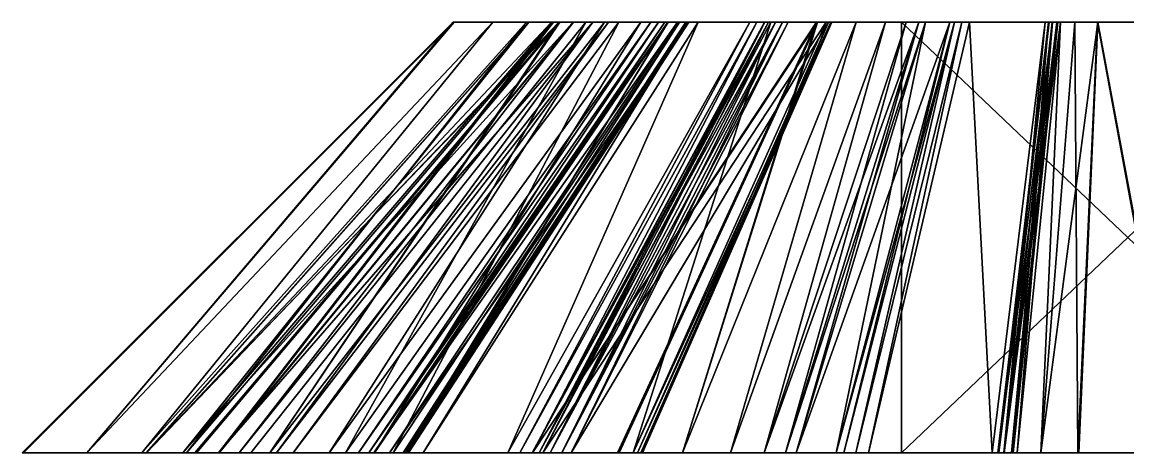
# Model space of a CAD drawing. Extents: x -10.3 to 10.3, y 0 to 4.
# Drawn here: x -10.26 to 0, y 0 to 4 of the extents above; entities that cross this region are included whole.
import ezdxf

# ---------------------------------------------------------------- set-up
doc = ezdxf.new("R2010")
doc.units = 0
doc.header["$MEASUREMENT"] = 0
doc.layers.add('ConstrLines', color=6, linetype='Continuous')
doc.layers.add('GearObj', color=2, linetype='Continuous')

msp = doc.modelspace()

# ---------------------------------------------------------------- linework, layer by layer
at = {"layer": 'ConstrLines'}
for points in [[(-10.243, 0, 0.465), (-6.257, 4, -0.278), (-10.257, 0, -0.455)], [(-6.257, 4, -0.278), (-9.656, 0, -0.806), (-10.257, 0, -0.455)], [(-6.257, 4, -0.278), (-10.243, 0, 0.465), (-6.248, 4, 0.283)], [(-9.656, 0, 0.806), (-6.248, 4, 0.283), (-10.243, 0, 0.465)], [(-6.248, 4, 0.283), (-9.656, 0, 0.806), (-5.89, 4, 0.492)], [(-9.147, 0, 1.026), (-5.89, 4, 0.492), (-9.656, 0, 0.806)], [(-5.89, 4, -0.492), (-9.147, 0, -1.026), (-9.656, 0, -0.806)], [(-9.656, 0, -0.806), (-6.257, 4, -0.278), (-5.89, 4, -0.492)], [(-5.579, 4, -0.626), (-8.732, 0, -1.147), (-9.147, 0, -1.026)], [(-5.89, 4, 0.492), (-9.147, 0, 1.026), (-5.579, 4, 0.626)], [(-9.147, 0, -1.026), (-5.89, 4, -0.492), (-5.579, 4, -0.626)], [(-8.732, 0, 1.147), (-5.579, 4, 0.626), (-9.147, 0, 1.026)], [(-5.557, 4, 2.888), (-8.766, 0, 4.13), (-9.11, 0, 4.734)], [(-5.269, 4, 3.369), (-9.11, 0, 4.734), (-8.638, 0, 5.524)], [(-9.11, 0, 4.734), (-5.269, 4, 3.369), (-5.557, 4, 2.888)], [(-9.103, 0, -4.719), (-5.347, 4, -2.519), (-5.553, 4, -2.879)], [(-5.347, 4, -2.519), (-9.103, 0, -4.719), (-8.766, 0, -4.13)], [(-5.279, 4, -3.369), (-9.103, 0, -4.719), (-5.553, 4, -2.879)], [(-9.103, 0, -4.719), (-5.279, 4, -3.369), (-8.655, 0, -5.522)], [(-8.434, 0, -3.685), (-5.347, 4, -2.519), (-8.766, 0, -4.13)], [(-8.766, 0, 4.13), (-5.557, 4, 2.888), (-5.347, 4, 2.519)], [(-5.145, 4, 2.248), (-8.766, 0, 4.13), (-5.347, 4, 2.519)], [(-8.766, 0, 4.13), (-5.145, 4, 2.248), (-8.434, 0, 3.685)], [(-8.732, 0, -1.147), (-5.579, 4, -0.626), (-5.327, 4, -0.7)], [(-5.327, 4, -0.7), (-8.428, 0, -1.197), (-8.732, 0, -1.147)], [(-5.579, 4, 0.626), (-8.732, 0, 1.147), (-5.327, 4, 0.7)], [(-8.428, 0, 1.197), (-5.327, 4, 0.7), (-8.732, 0, 1.147)], [(-5.279, 4, -3.369), (-7.96, 0, -5.527), (-8.655, 0, -5.522)], [(-7.96, 0, 5.527), (-5.269, 4, 3.369), (-8.638, 0, 5.524)], [(-5.347, 4, -2.519), (-8.434, 0, -3.685), (-5.145, 4, -2.248)], [(-8.434, 0, -3.685), (-4.963, 4, -2.057), (-5.145, 4, -2.248)], [(-4.963, 4, -2.057), (-8.434, 0, -3.685), (-8.136, 0, -3.373)], [(-4.963, 4, 2.057), (-8.434, 0, 3.685), (-5.145, 4, 2.248)], [(-8.434, 0, 3.685), (-4.963, 4, 2.057), (-8.136, 0, 3.373)], [(-8.243, 0, 1.205), (-5.141, 4, 0.73), (-8.428, 0, 1.197)], [(-5.141, 4, -0.73), (-8.243, 0, -1.205), (-8.428, 0, -1.197)], [(-8.428, 0, -1.197), (-5.327, 4, -0.7), (-5.141, 4, -0.73)], [(-5.327, 4, 0.7), (-8.428, 0, 1.197), (-5.141, 4, 0.73)], [(-5.141, 4, 0.73), (-8.243, 0, 1.205), (-5.028, 4, 0.735)], [(-5.028, 4, -0.735), (-7.256, 0, -1.065), (-8.243, 0, -1.205)], [(-7.256, 0, 1.065), (-5.028, 4, 0.735), (-8.243, 0, 1.205)], [(-8.243, 0, -1.205), (-5.141, 4, -0.73), (-5.028, 4, -0.735)], [(-4.963, 4, 2.057), (-7.897, 0, 3.177), (-8.136, 0, 3.373)], [(-7.897, 0, -3.177), (-4.963, 4, -2.057), (-8.136, 0, -3.373)], [(-4.855, 4, -3.371), (-7.408, 0, -5.462), (-7.96, 0, -5.527)], [(-7.96, 0, -5.527), (-5.279, 4, -3.369), (-4.855, 4, -3.371)], [(-5.269, 4, 3.369), (-7.96, 0, 5.527), (-4.855, 4, 3.371)], [(-7.408, 0, 5.462), (-4.855, 4, 3.371), (-7.96, 0, 5.527)], [(-4.817, 4, 1.938), (-7.741, 0, 3.078), (-7.897, 0, 3.177)], [(-7.897, 0, 3.177), (-4.963, 4, 2.057), (-4.817, 4, 1.938)], [(-4.963, 4, -2.057), (-7.897, 0, -3.177), (-4.817, 4, -1.938)], [(-7.741, 0, -3.078), (-4.817, 4, -1.938), (-7.897, 0, -3.177)], [(-7.741, 0, 3.078), (-4.817, 4, 1.938), (-4.722, 4, 1.877)], [(-6.816, 0, -2.705), (-4.722, 4, -1.877), (-7.741, 0, -3.078)], [(-4.722, 4, 1.877), (-6.816, 0, 2.705), (-7.741, 0, 3.078)], [(-4.817, 4, -1.938), (-7.741, 0, -3.078), (-4.722, 4, -1.877)], [(-4.519, 4, -3.332), (-6.989, 0, -5.359), (-7.408, 0, -5.462)], [(-7.408, 0, -5.462), (-4.855, 4, -3.371), (-4.519, 4, -3.332)], [(-4.855, 4, 3.371), (-7.408, 0, 5.462), (-4.519, 4, 3.332)], [(-6.989, 0, 5.359), (-4.519, 4, 3.332), (-7.408, 0, 5.462)], [(-4.426, 4, -0.65), (-7.137, 0, -1.079), (-7.256, 0, -1.065)], [(-7.256, 0, -1.065), (-5.028, 4, -0.735), (-4.426, 4, -0.65)], [(-7.137, 0, 1.079), (-4.426, 4, 0.65), (-7.256, 0, 1.065)], [(-5.028, 4, 0.735), (-7.256, 0, 1.065), (-4.426, 4, 0.65)], [(-7.137, 0, -1.079), (-4.426, 4, -0.65), (-4.354, 4, -0.658)], [(-4.426, 4, 0.65), (-7.137, 0, 1.079), (-4.354, 4, 0.658)], [(-7.041, 0, 1.15), (-4.354, 4, 0.658), (-7.137, 0, 1.079)], [(-4.354, 4, -0.658), (-7.041, 0, -1.15), (-7.137, 0, -1.079)], [(-7.041, 0, 1.15), (-4.266, 4, 0.768), (-4.295, 4, 0.702)], [(-4.266, 4, 0.768), (-7.041, 0, 1.15), (-6.994, 0, 1.26)], [(-4.295, 4, -0.702), (-6.994, 0, -1.26), (-7.041, 0, -1.15)], [(-4.354, 4, 0.658), (-7.041, 0, 1.15), (-4.295, 4, 0.702)], [(-7.041, 0, -1.15), (-4.354, 4, -0.658), (-4.295, 4, -0.702)], [(-4.266, 4, -0.768), (-6.687, 0, -2.406), (-6.994, 0, -1.26)], [(-6.994, 0, -1.26), (-4.295, 4, -0.702), (-4.266, 4, -0.768)], [(-6.994, 0, 1.26), (-4.178, 4, 1.099), (-4.266, 4, 0.768)], [(-4.178, 4, 1.099), (-6.994, 0, 1.26), (-6.849, 0, 1.802)], [(-4.263, 4, -3.269), (-6.7, 0, -5.251), (-6.989, 0, -5.359)], [(-6.989, 0, -5.359), (-4.519, 4, -3.332), (-4.263, 4, -3.269)], [(-6.7, 0, 5.251), (-4.263, 4, 3.269), (-6.989, 0, 5.359)], [(-4.519, 4, 3.332), (-6.989, 0, 5.359), (-4.263, 4, 3.269)], [(-6.849, 0, 1.802), (-4.079, 4, 1.468), (-4.178, 4, 1.099)], [(-4.079, 4, 1.468), (-6.849, 0, 1.802), (-6.687, 0, 2.406)], [(-4.158, 4, 1.65), (-6.721, 0, 2.634), (-6.816, 0, 2.705)], [(-4.722, 4, -1.877), (-6.816, 0, -2.705), (-4.158, 4, -1.65)], [(-6.816, 0, 2.705), (-4.722, 4, 1.877), (-4.158, 4, 1.65)], [(-6.721, 0, -2.634), (-4.158, 4, -1.65), (-6.816, 0, -2.705)], [(-4.1, 4, 1.607), (-6.673, 0, 2.524), (-6.721, 0, 2.634)], [(-6.721, 0, 2.634), (-4.158, 4, 1.65), (-4.1, 4, 1.607)], [(-6.721, 0, -2.634), (-4.071, 4, -1.54), (-4.1, 4, -1.607)], [(-4.071, 4, -1.54), (-6.721, 0, -2.634), (-6.673, 0, -2.524)], [(-4.158, 4, -1.65), (-6.721, 0, -2.634), (-4.1, 4, -1.607)], [(-6.7, 0, -5.251), (-4.263, 4, -3.269), (-4.087, 4, -3.203)], [(-4.087, 4, -3.203), (-6.536, 0, -5.165), (-6.7, 0, -5.251)], [(-4.263, 4, 3.269), (-6.7, 0, 5.251), (-4.087, 4, 3.203)], [(-6.536, 0, 5.165), (-4.087, 4, 3.203), (-6.7, 0, 5.251)], [(-6.687, 0, -2.406), (-4.266, 4, -0.768), (-4.079, 4, -1.468)], [(-6.687, 0, 2.406), (-4.071, 4, 1.54), (-4.079, 4, 1.468)], [(-4.071, 4, 1.54), (-6.687, 0, 2.406), (-6.673, 0, 2.524)], [(-4.071, 4, -1.54), (-6.687, 0, -2.406), (-4.079, 4, -1.468)], [(-6.687, 0, -2.406), (-4.071, 4, -1.54), (-6.673, 0, -2.524)], [(-6.673, 0, 2.524), (-4.1, 4, 1.607), (-4.071, 4, 1.54)], [(-3.987, 4, -3.151), (-5.751, 0, -4.55), (-6.536, 0, -5.165)], [(-6.536, 0, -5.165), (-4.087, 4, -3.203), (-3.987, 4, -3.151)], [(-5.751, 0, 4.55), (-3.987, 4, 3.151), (-6.536, 0, 5.165)], [(-4.087, 4, 3.203), (-6.536, 0, 5.165), (-3.987, 4, 3.151)], [(-5.751, 0, -4.55), (-3.987, 4, -3.151), (-3.508, 4, -2.776)], [(-5.641, 0, 4.503), (-3.508, 4, 2.776), (-5.751, 0, 4.55)], [(-3.508, 4, -2.776), (-5.641, 0, -4.503), (-5.751, 0, -4.55)], [(-3.987, 4, 3.151), (-5.751, 0, 4.55), (-3.508, 4, 2.776)], [(-3.441, 4, -2.747), (-5.523, 0, -4.517), (-5.641, 0, -4.503)], [(-3.508, 4, 2.776), (-5.641, 0, 4.503), (-3.441, 4, 2.747)], [(-5.523, 0, 4.517), (-3.441, 4, 2.747), (-5.641, 0, 4.503)], [(-5.641, 0, -4.503), (-3.508, 4, -2.776), (-3.441, 4, -2.747)], [(-5.327, 4, 0.7), (-4.426, 4, 0.65), (-5.579, 4, 0.626)], [(-3.369, 4, -5.269), (-5.527, 0, -7.96), (-3.371, 4, -4.855)], [(-5.527, 0, -7.96), (-3.369, 4, -5.269), (-5.524, 0, -8.638)], [(-5.527, 0, -7.96), (-3.332, 4, -4.519), (-3.371, 4, -4.855)], [(-3.332, 4, -4.519), (-5.527, 0, -7.96), (-5.462, 0, -7.408)], [(-3.371, 4, 4.855), (-5.462, 0, 7.408), (-5.527, 0, 7.96)], [(-5.527, 0, 7.96), (-3.369, 4, 5.279), (-3.371, 4, 4.855)], [(-3.369, 4, 5.279), (-5.527, 0, 7.96), (-5.522, 0, 8.655)], [(-2.888, 4, -5.557), (-5.524, 0, -8.638), (-3.369, 4, -5.269)], [(-5.524, 0, -8.638), (-2.888, 4, -5.557), (-4.734, 0, -9.11)], [(-5.427, 0, 4.588), (-3.369, 4, 2.755), (-5.523, 0, 4.517)], [(-5.523, 0, -4.517), (-3.441, 4, -2.747), (-3.369, 4, -2.755)], [(-3.369, 4, -2.755), (-5.427, 0, -4.588), (-5.523, 0, -4.517)], [(-3.441, 4, 2.747), (-5.523, 0, 4.517), (-3.369, 4, 2.755)], [(-2.879, 4, 5.553), (-5.522, 0, 8.655), (-4.719, 0, 9.103)], [(-5.522, 0, 8.655), (-2.879, 4, 5.553), (-3.369, 4, 5.279)], [(-5.462, 0, -7.408), (-3.269, 4, -4.263), (-3.332, 4, -4.519)], [(-3.269, 4, -4.263), (-5.462, 0, -7.408), (-5.359, 0, -6.989)], [(-3.332, 4, 4.519), (-5.359, 0, 6.989), (-5.462, 0, 7.408)], [(-5.462, 0, 7.408), (-3.371, 4, 4.855), (-3.332, 4, 4.519)], [(-5.427, 0, 4.588), (-2.799, 4, 3.311), (-3.311, 4, 2.799)], [(-2.799, 4, 3.311), (-5.427, 0, 4.588), (-4.588, 0, 5.427)], [(-3.369, 4, 2.755), (-5.427, 0, 4.588), (-3.311, 4, 2.799)], [(-5.427, 0, -4.588), (-3.369, 4, -2.755), (-3.311, 4, -2.799)], [(-3.311, 4, -2.799), (-4.588, 0, -5.427), (-5.427, 0, -4.588)], [(-3.269, 4, 4.263), (-5.251, 0, 6.7), (-5.359, 0, 6.989)], [(-5.359, 0, -6.989), (-3.203, 4, -4.087), (-3.269, 4, -4.263)], [(-3.203, 4, -4.087), (-5.359, 0, -6.989), (-5.251, 0, -6.7)], [(-5.359, 0, 6.989), (-3.332, 4, 4.519), (-3.269, 4, 4.263)], [(-5.141, 4, 0.73), (-4.426, 4, 0.65), (-5.327, 4, 0.7)], [(-5.327, 4, -0.7), (-5.028, 4, -0.735), (-5.141, 4, -0.73)], [(-3.203, 4, 4.087), (-5.165, 0, 6.536), (-5.251, 0, 6.7)], [(-5.251, 0, -6.7), (-3.151, 4, -3.987), (-3.203, 4, -4.087)], [(-3.151, 4, -3.987), (-5.251, 0, -6.7), (-5.165, 0, -6.536)], [(-5.251, 0, 6.7), (-3.269, 4, 4.263), (-3.203, 4, 4.087)], [(-5.165, 0, 6.536), (-3.203, 4, 4.087), (-3.151, 4, 3.987)], [(-5.165, 0, -6.536), (-2.776, 4, -3.508), (-3.151, 4, -3.987)], [(-2.776, 4, -3.508), (-5.165, 0, -6.536), (-4.55, 0, -5.751)], [(-2.776, 4, 3.508), (-5.165, 0, 6.536), (-3.151, 4, 3.987)], [(-5.165, 0, 6.536), (-2.776, 4, 3.508), (-4.55, 0, 5.751)], [(-4.426, 4, 0.65), (-5.141, 4, 0.73), (-5.028, 4, 0.735)], [(-4.963, 4, 2.057), (-4.158, 4, 1.65), (-4.817, 4, 1.938)], [(-4.817, 4, 1.938), (-4.158, 4, 1.65), (-4.722, 4, 1.877)], [(-2.888, 4, -5.557), (-4.13, 0, -8.766), (-4.734, 0, -9.11)], [(-4.13, 0, 8.766), (-2.879, 4, 5.553), (-4.719, 0, 9.103)], [(-4.588, 0, 5.427), (-2.755, 4, 3.369), (-2.799, 4, 3.311)], [(-2.755, 4, 3.369), (-4.588, 0, 5.427), (-4.517, 0, 5.523)], [(-2.755, 4, -3.369), (-4.588, 0, -5.427), (-2.799, 4, -3.311)], [(-4.588, 0, -5.427), (-2.755, 4, -3.369), (-4.517, 0, -5.523)], [(-4.588, 0, -5.427), (-3.311, 4, -2.799), (-2.799, 4, -3.311)], [(-2.776, 4, 3.508), (-4.503, 0, 5.641), (-4.55, 0, 5.751)], [(-4.55, 0, -5.751), (-2.747, 4, -3.441), (-2.776, 4, -3.508)], [(-2.747, 4, -3.441), (-4.55, 0, -5.751), (-4.503, 0, -5.641)], [(-4.517, 0, 5.523), (-2.747, 4, 3.441), (-2.755, 4, 3.369)], [(-2.747, 4, 3.441), (-4.517, 0, 5.523), (-4.503, 0, 5.641)], [(-2.755, 4, -3.369), (-4.503, 0, -5.641), (-4.517, 0, -5.523)], [(-4.503, 0, 5.641), (-2.776, 4, 3.508), (-2.747, 4, 3.441)], [(-4.503, 0, -5.641), (-2.755, 4, -3.369), (-2.747, 4, -3.441)], [(-3.685, 0, 8.434), (-2.519, 4, 5.347), (-4.13, 0, 8.766)], [(-4.13, 0, -8.766), (-2.888, 4, -5.557), (-2.519, 4, -5.347)], [(-2.519, 4, -5.347), (-3.685, 0, -8.434), (-4.13, 0, -8.766)], [(-2.879, 4, 5.553), (-4.13, 0, 8.766), (-2.519, 4, 5.347)], [(-2.519, 4, 5.347), (-3.685, 0, 8.434), (-2.248, 4, 5.145)], [(-3.373, 0, 8.136), (-2.248, 4, 5.145), (-3.685, 0, 8.434)], [(-2.248, 4, -5.145), (-3.373, 0, -8.136), (-3.685, 0, -8.434)], [(-3.685, 0, -8.434), (-2.519, 4, -5.347), (-2.248, 4, -5.145)], [(-2.248, 4, 5.145), (-3.373, 0, 8.136), (-2.057, 4, 4.963)], [(-3.373, 0, -8.136), (-2.248, 4, -5.145), (-2.057, 4, -4.963)], [(-2.057, 4, -4.963), (-3.177, 0, -7.897), (-3.373, 0, -8.136)], [(-3.373, 0, 8.136), (-1.938, 4, 4.817), (-2.057, 4, 4.963)], [(-1.938, 4, 4.817), (-3.373, 0, 8.136), (-3.177, 0, 7.897)], [(-3.177, 0, -7.897), (-2.057, 4, -4.963), (-1.938, 4, -4.817)], [(-1.938, 4, -4.817), (-3.078, 0, -7.741), (-3.177, 0, -7.897)], [(-3.177, 0, 7.897), (-1.877, 4, 4.722), (-1.938, 4, 4.817)], [(-1.877, 4, 4.722), (-3.177, 0, 7.897), (-3.078, 0, 7.741)], [(-2.705, 0, 6.816), (-1.877, 4, 4.722), (-3.078, 0, 7.741)], [(-1.65, 4, -4.158), (-3.078, 0, -7.741), (-1.877, 4, -4.722)], [(-3.078, 0, -7.741), (-1.65, 4, -4.158), (-2.705, 0, -6.816)], [(-3.078, 0, -7.741), (-1.938, 4, -4.817), (-1.877, 4, -4.722)], [(-2.705, 0, 6.816), (-1.607, 4, 4.1), (-1.65, 4, 4.158)], [(-1.607, 4, 4.1), (-2.705, 0, 6.816), (-2.634, 0, 6.721)], [(-1.877, 4, 4.722), (-2.705, 0, 6.816), (-1.65, 4, 4.158)], [(-1.65, 4, -4.158), (-2.634, 0, -6.721), (-2.705, 0, -6.816)], [(-2.524, 0, 6.673), (-1.607, 4, 4.1), (-2.634, 0, 6.721)], [(-1.607, 4, -4.1), (-2.524, 0, -6.673), (-2.634, 0, -6.721)], [(-2.634, 0, -6.721), (-1.65, 4, -4.158), (-1.607, 4, -4.1)], [(-2.406, 0, 6.687), (-1.54, 4, 4.071), (-2.524, 0, 6.673)], [(-1.607, 4, 4.1), (-2.524, 0, 6.673), (-1.54, 4, 4.071)], [(-1.54, 4, -4.071), (-2.406, 0, -6.687), (-2.524, 0, -6.673)], [(-2.524, 0, -6.673), (-1.607, 4, -4.1), (-1.54, 4, -4.071)], [(-1.54, 4, 4.071), (-2.406, 0, 6.687), (-1.468, 4, 4.079)], [(-1.26, 0, 6.994), (-1.468, 4, 4.079), (-2.406, 0, 6.687)], [(-2.406, 0, -6.687), (-1.54, 4, -4.071), (-1.468, 4, -4.079)], [(-1.468, 4, -4.079), (-1.26, 0, -6.994), (-2.406, 0, -6.687)], [(-2.1, 0, 2.1), (-2.1, 4, -2.1), (-2.1, 4, 2.1)], [(-2.1, 4, -2.1), (-2.1, 0, 2.1), (-2.1, 0, -2.1)], [(2.1, 4, 2.1), (-2.1, 0, 2.1), (-2.1, 4, 2.1)], [(-2.1, 0, 2.1), (2.1, 4, 2.1), (2.1, 0, 2.1)], [(2.1, 0, -2.1), (-2.1, 4, -2.1), (-2.1, 0, -2.1)], [(-2.1, 4, -2.1), (2.1, 0, -2.1), (2.1, 4, -2.1)], [(-1.468, 4, 4.079), (-1.26, 0, 6.994), (-0.768, 4, 4.266)], [(-1.26, 0, -6.994), (-1.468, 4, -4.079), (-0.768, 4, -4.266)], [(-1.15, 0, 7.041), (-0.768, 4, 4.266), (-1.26, 0, 6.994)], [(-0.768, 4, -4.266), (-1.15, 0, -7.041), (-1.26, 0, -6.994)], [(-0.735, 4, 5.028), (-1.065, 0, 7.256), (-1.205, 0, 8.243)], [(-1.205, 0, -8.243), (-0.65, 4, -4.426), (-0.735, 4, -5.028)], [(-0.65, 4, -4.426), (-1.205, 0, -8.243), (-1.065, 0, -7.256)], [(-1.205, 0, 8.243), (-0.73, 4, 5.141), (-0.735, 4, 5.028)], [(-0.73, 4, 5.141), (-1.205, 0, 8.243), (-1.197, 0, 8.428)], [(-0.735, 4, -5.028), (-1.197, 0, -8.428), (-1.205, 0, -8.243)], [(-1.197, 0, 8.428), (-0.7, 4, 5.327), (-0.73, 4, 5.141)], [(-0.7, 4, 5.327), (-1.197, 0, 8.428), (-1.147, 0, 8.732)], [(-0.7, 4, -5.327), (-1.197, 0, -8.428), (-0.73, 4, -5.141)], [(-1.197, 0, -8.428), (-0.7, 4, -5.327), (-1.147, 0, -8.732)], [(-1.197, 0, -8.428), (-0.735, 4, -5.028), (-0.73, 4, -5.141)], [(-1.15, 0, 7.041), (-0.658, 4, 4.354), (-0.702, 4, 4.295)], [(-0.658, 4, 4.354), (-1.15, 0, 7.041), (-1.079, 0, 7.137)], [(-0.702, 4, -4.295), (-1.079, 0, -7.137), (-1.15, 0, -7.041)], [(-0.768, 4, 4.266), (-1.15, 0, 7.041), (-0.702, 4, 4.295)], [(-1.15, 0, -7.041), (-0.768, 4, -4.266), (-0.702, 4, -4.295)], [(-0.7, 4, -5.327), (-1.026, 0, -9.147), (-1.147, 0, -8.732)], [(-1.147, 0, 8.732), (-0.626, 4, 5.579), (-0.7, 4, 5.327)], [(-0.626, 4, 5.579), (-1.147, 0, 8.732), (-1.026, 0, 9.147)], [(-0.658, 4, -4.354), (-1.065, 0, -7.256), (-1.079, 0, -7.137)], [(-1.079, 0, 7.137), (-0.65, 4, 4.426), (-0.658, 4, 4.354)], [(-0.65, 4, 4.426), (-1.079, 0, 7.137), (-1.065, 0, 7.256)], [(-1.079, 0, -7.137), (-0.702, 4, -4.295), (-0.658, 4, -4.354)], [(-1.065, 0, 7.256), (-0.735, 4, 5.028), (-0.65, 4, 4.426)], [(-1.065, 0, -7.256), (-0.658, 4, -4.354), (-0.65, 4, -4.426)], [(-1.026, 0, -9.147), (-0.7, 4, -5.327), (-0.626, 4, -5.579)], [(-0.806, 0, 9.656), (-0.626, 4, 5.579), (-1.026, 0, 9.147)], [(-0.626, 4, -5.579), (-0.806, 0, -9.656), (-1.026, 0, -9.147)], [(-0.806, 0, 9.656), (-0.278, 4, 6.257), (-0.492, 4, 5.89)], [(-0.278, 4, 6.257), (-0.806, 0, 9.656), (-0.455, 0, 10.257)], [(-0.626, 4, 5.579), (-0.806, 0, 9.656), (-0.492, 4, 5.89)], [(-0.806, 0, -9.656), (-0.626, 4, -5.579), (-0.492, 4, -5.89)], [(-0.492, 4, -5.89), (-0.465, 0, -10.243), (-0.806, 0, -9.656)], [(-0.465, 0, -10.243), (-0.492, 4, -5.89), (-0.283, 4, -6.248)], [(-0.283, 4, -6.248), (0.455, 0, -10.257), (-0.465, 0, -10.243)], [(0.465, 0, 10.243), (-0.278, 4, 6.257), (-0.455, 0, 10.257)], [(0.455, 0, -10.257), (-0.283, 4, -6.248), (0.278, 4, -6.257)], [(-0.278, 4, 6.257), (0.465, 0, 10.243), (0.283, 4, 6.248)], [(-7.137, 0, -1.079), (-10.257, 0, -0.455), (-7.256, 0, -1.065)], [(-7.256, 0, -1.065), (-10.257, 0, -0.455), (-9.656, 0, -0.806)], [(-7.256, 0, -1.065), (-9.656, 0, -0.806), (-9.147, 0, -1.026)], [(-7.256, 0, 1.065), (-8.732, 0, 1.147), (-9.147, 0, 1.026)], [(-8.732, 0, -1.147), (-7.256, 0, -1.065), (-9.147, 0, -1.026)], [(-7.256, 0, 1.065), (-8.428, 0, 1.197), (-8.732, 0, 1.147)], [(-7.256, 0, -1.065), (-8.732, 0, -1.147), (-8.243, 0, -1.205)], [(-8.243, 0, -1.205), (-8.732, 0, -1.147), (-8.428, 0, -1.197)], [(-6.536, 0, -5.165), (-8.655, 0, -5.522), (-6.7, 0, -5.251)], [(-6.7, 0, -5.251), (-8.655, 0, -5.522), (-6.989, 0, -5.359)], [(-6.989, 0, -5.359), (-8.655, 0, -5.522), (-7.408, 0, -5.462)], [(-7.408, 0, -5.462), (-8.655, 0, -5.522), (-7.96, 0, -5.527)], [(-8.638, 0, 5.524), (-7.408, 0, 5.462), (-7.96, 0, 5.527)], [(-8.428, 0, 1.197), (-7.256, 0, 1.065), (-8.243, 0, 1.205)]]:
    msp.add_3dface(points, dxfattribs=at)
at = {"layer": 'GearObj', "extrusion": (0, 1, -1.83697e-16)}
for p, q in [((-10.257, 0, -0.455), (-6.257, 4, -0.278)), ((-6.248, 4, 0.283), (-10.243, 0, 0.465)), ((-5.557, 4, 2.888), (-9.11, 0, 4.734)), ((-9.103, 0, -4.719), (-5.553, 4, -2.879)), ((-8.655, 0, -5.522), (-5.279, 4, -3.369)), ((-5.269, 4, 3.369), (-8.638, 0, 5.524)), ((-6.248, 4, 0.283), (-6.257, 4, -0.278)), ((-6.257, 4, -0.278), (-5.89, 4, -0.492)), ((-5.89, 4, 0.492), (-6.248, 4, 0.283)), ((-5.579, 4, 0.626), (-5.89, 4, 0.492)), ((-5.89, 4, -0.492), (-5.579, 4, -0.626)), ((-5.327, 4, -0.7), (-5.579, 4, -0.626)), ((-4.426, 4, 0.65), (-5.579, 4, 0.626)), ((-5.269, 4, 3.369), (-5.557, 4, 2.888)), ((-5.557, 4, 2.888), (-5.347, 4, 2.519)), ((-5.279, 4, -3.369), (-5.553, 4, -2.879)), ((-5.553, 4, -2.879), (-5.347, 4, -2.519)), ((-5.524, 0, -8.638), (-3.369, 4, -5.269)), ((-3.369, 4, 5.279), (-5.522, 0, 8.655)), ((-5.347, 4, -2.519), (-5.145, 4, -2.248)), ((-5.347, 4, 2.519), (-5.145, 4, 2.248)), ((-5.141, 4, -0.73), (-5.327, 4, -0.7)), ((-4.855, 4, -3.371), (-5.279, 4, -3.369)), ((-4.855, 4, 3.371), (-5.269, 4, 3.369)), ((-5.145, 4, -2.248), (-4.963, 4, -2.057)), ((-5.145, 4, 2.248), (-4.963, 4, 2.057)), ((-5.028, 4, -0.735), (-5.141, 4, -0.73)), ((-4.426, 4, -0.65), (-5.028, 4, -0.735)), ((-4.963, 4, -2.057), (-4.817, 4, -1.938)), ((-4.963, 4, 2.057), (-4.158, 4, 1.65)), ((-4.519, 4, -3.332), (-4.855, 4, -3.371)), ((-4.519, 4, 3.332), (-4.855, 4, 3.371)), ((-4.817, 4, -1.938), (-4.77, 4, -1.908)), ((-4.77, 4, -1.908), (-4.722, 4, -1.877)), ((-2.888, 4, -5.557), (-4.734, 0, -9.11)), ((-4.722, 4, -1.877), (-4.158, 4, -1.65)), ((-4.719, 0, 9.103), (-2.879, 4, 5.553)), ((-4.263, 4, -3.269), (-4.519, 4, -3.332)), ((-4.263, 4, 3.269), (-4.519, 4, 3.332)), ((-4.354, 4, -0.658), (-4.426, 4, -0.65)), ((-4.354, 4, 0.658), (-4.426, 4, 0.65)), ((-4.295, 4, -0.702), (-4.354, 4, -0.658)), ((-4.295, 4, 0.702), (-4.354, 4, 0.658)), ((-4.266, 4, -0.768), (-4.295, 4, -0.702)), ((-4.266, 4, 0.768), (-4.295, 4, 0.702)), ((-4.079, 4, -1.468), (-4.266, 4, -0.768)), ((-4.178, 4, 1.099), (-4.266, 4, 0.768)), ((-4.087, 4, -3.203), (-4.263, 4, -3.269)), ((-4.087, 4, 3.203), (-4.263, 4, 3.269)), ((-4.079, 4, 1.468), (-4.178, 4, 1.099)), ((-4.158, 4, -1.65), (-4.1, 4, -1.607)), ((-4.158, 4, 1.65), (-4.1, 4, 1.607)), ((-4.1, 4, -1.607), (-4.071, 4, -1.54)), ((-4.1, 4, 1.607), (-4.071, 4, 1.54)), ((-3.987, 4, -3.151), (-4.087, 4, -3.203)), ((-3.987, 4, 3.151), (-4.087, 4, 3.203)), ((-4.071, 4, -1.54), (-4.079, 4, -1.468)), ((-4.071, 4, 1.54), (-4.079, 4, 1.468)), ((-3.508, 4, -2.776), (-3.987, 4, -3.151)), ((-3.508, 4, 2.776), (-3.987, 4, 3.151)), ((-3.441, 4, -2.747), (-3.508, 4, -2.776)), ((-3.441, 4, 2.747), (-3.508, 4, 2.776)), ((-3.369, 4, -2.755), (-3.441, 4, -2.747)), ((-3.369, 4, 2.755), (-3.441, 4, 2.747)), ((-3.332, 4, -4.519), (-3.371, 4, -4.855)), ((-3.371, 4, -4.855), (-3.369, 4, -5.269)), ((-3.311, 4, -2.799), (-3.369, 4, -2.755)), ((-3.369, 4, -5.269), (-2.888, 4, -5.557)), ((-2.879, 4, 5.553), (-3.369, 4, 5.279)), ((-3.369, 4, 5.279), (-3.369, 4, 4.855)), ((-3.369, 4, 4.855), (-3.332, 4, 4.519)), ((-3.311, 4, 2.799), (-3.369, 4, 2.755)), ((-3.269, 4, -4.263), (-3.332, 4, -4.519)), ((-3.332, 4, 4.519), (-3.269, 4, 4.263)), ((-2.799, 4, -3.311), (-3.311, 4, -2.799)), ((-2.799, 4, 3.311), (-3.311, 4, 2.799)), ((-3.203, 4, -4.087), (-3.269, 4, -4.263)), ((-3.269, 4, 4.263), (-3.203, 4, 4.087)), ((-3.151, 4, -3.987), (-3.203, 4, -4.087)), ((-3.203, 4, 4.087), (-3.151, 4, 3.987)), ((-2.776, 4, -3.508), (-3.151, 4, -3.987)), ((-3.151, 4, 3.987), (-2.776, 4, 3.508)), ((-2.888, 4, -5.557), (-2.519, 4, -5.347)), ((-2.519, 4, 5.347), (-2.879, 4, 5.553)), ((-2.755, 4, -3.369), (-2.799, 4, -3.311)), ((-2.755, 4, 3.369), (-2.799, 4, 3.311)), ((-2.747, 4, -3.441), (-2.776, 4, -3.508)), ((-2.776, 4, 3.508), (-2.747, 4, 3.441)), ((-2.755, 4, -3.369), (-2.747, 4, -3.441)), ((-2.747, 4, 3.441), (-2.755, 4, 3.369)), ((-2.519, 4, -5.347), (-2.248, 4, -5.145)), ((-2.248, 4, 5.145), (-2.519, 4, 5.347)), ((-2.248, 4, -5.145), (-2.057, 4, -4.963)), ((-2.057, 4, 4.963), (-2.248, 4, 5.145)), ((2.1, 4, 2.1), (-2.1, 4, 2.1)), ((-2.1, 4, 2.1), (-2.1, 4, -2.1)), ((-2.1, 4, -2.1), (2.1, 4, -2.1)), ((-2.1, 0, 2.1), (-2.1, 4, 2.1)), ((-2.1, 0, -2.1), (-2.1, 4, -2.1)), ((-2.057, 4, -4.963), (-1.938, 4, -4.817)), ((-1.938, 4, 4.817), (-2.057, 4, 4.963)), ((-1.938, 4, -4.817), (-1.877, 4, -4.722)), ((-1.877, 4, 4.722), (-1.938, 4, 4.817)), ((-1.877, 4, -4.722), (-1.65, 4, -4.158)), ((-1.65, 4, 4.158), (-1.877, 4, 4.722)), ((-1.65, 4, -4.158), (-1.607, 4, -4.1)), ((-1.607, 4, 4.1), (-1.65, 4, 4.158)), ((-1.607, 4, -4.1), (-1.54, 4, -4.071)), ((-1.54, 4, 4.071), (-1.607, 4, 4.1)), ((-1.54, 4, -4.071), (-1.468, 4, -4.079)), ((-1.468, 4, 4.079), (-1.54, 4, 4.071)), ((-1.468, 4, -4.079), (-0.768, 4, -4.266)), ((-0.768, 4, 4.266), (-1.468, 4, 4.079)), ((-0.768, 4, -4.266), (-0.702, 4, -4.295)), ((-0.702, 4, 4.295), (-0.768, 4, 4.266)), ((-0.65, 4, -4.426), (-0.735, 4, -5.028)), ((-0.735, 4, -5.028), (-0.73, 4, -5.141)), ((-0.73, 4, 5.141), (-0.735, 4, 5.028)), ((-0.735, 4, 5.028), (-0.65, 4, 4.426)), ((-0.73, 4, -5.141), (-0.7, 4, -5.327)), ((-0.7, 4, 5.327), (-0.73, 4, 5.141)), ((-0.702, 4, -4.295), (-0.658, 4, -4.354)), ((-0.658, 4, 4.354), (-0.702, 4, 4.295)), ((-0.7, 4, -5.327), (-0.626, 4, -5.579)), ((-0.626, 4, 5.579), (-0.7, 4, 5.327)), ((-0.658, 4, -4.354), (-0.65, 4, -4.426)), ((-0.65, 4, 4.426), (-0.658, 4, 4.354)), ((-0.626, 4, -5.579), (-0.492, 4, -5.89)), ((-0.492, 4, 5.89), (-0.626, 4, 5.579)), ((-0.492, 4, -5.89), (-0.283, 4, -6.248)), ((-0.278, 4, 6.257), (-0.492, 4, 5.89)), ((-0.465, 0, -10.243), (-0.283, 4, -6.248)), ((-0.278, 4, 6.257), (-0.455, 0, 10.257)), ((-0.283, 4, -6.248), (0.278, 4, -6.257)), ((0.283, 4, 6.248), (-0.278, 4, 6.257)), ((-9.656, 0, -0.806), (-10.257, 0, -0.455)), ((-10.257, 0, -0.455), (-10.243, 0, 0.465)), ((-10.243, 0, 0.465), (-9.656, 0, 0.806)), ((-9.147, 0, -1.026), (-9.656, 0, -0.806)), ((-9.656, 0, 0.806), (-9.147, 0, 1.026)), ((-8.732, 0, -1.147), (-9.147, 0, -1.026)), ((-9.147, 0, 1.026), (-8.732, 0, 1.147)), ((-8.766, 0, 4.13), (-9.11, 0, 4.734)), ((-9.11, 0, 4.734), (-8.638, 0, 5.524)), ((-8.655, 0, -5.522), (-9.103, 0, -4.719)), ((-9.103, 0, -4.719), (-8.766, 0, -4.13)), ((-8.766, 0, -4.13), (-8.434, 0, -3.685)), ((-8.434, 0, 3.685), (-8.766, 0, 4.13)), ((-8.428, 0, -1.197), (-8.732, 0, -1.147)), ((-8.732, 0, 1.147), (-8.428, 0, 1.197)), ((-7.96, 0, -5.527), (-8.655, 0, -5.522)), ((-8.638, 0, 5.524), (-7.96, 0, 5.527)), ((-8.434, 0, -3.685), (-8.136, 0, -3.373)), ((-8.136, 0, 3.373), (-8.434, 0, 3.685)), ((-8.243, 0, -1.205), (-8.428, 0, -1.197)), ((-8.428, 0, 1.197), (-8.243, 0, 1.205)), ((-7.256, 0, -1.065), (-8.243, 0, -1.205)), ((-8.243, 0, 1.205), (-7.256, 0, 1.065)), ((-8.136, 0, -3.373), (-7.897, 0, -3.177)), ((-7.897, 0, 3.177), (-8.136, 0, 3.373)), ((-7.408, 0, -5.462), (-7.96, 0, -5.527)), ((-7.96, 0, 5.527), (-7.408, 0, 5.462)), ((-7.897, 0, -3.177), (-7.741, 0, -3.078)), ((-7.741, 0, 3.078), (-7.897, 0, 3.177)), ((-7.741, 0, -3.078), (-6.816, 0, -2.705)), ((-6.816, 0, 2.705), (-7.741, 0, 3.078)), ((-6.989, 0, -5.359), (-7.408, 0, -5.462)), ((-7.408, 0, 5.462), (-6.989, 0, 5.359)), ((-7.137, 0, -1.079), (-7.256, 0, -1.065)), ((-7.256, 0, 1.065), (-7.137, 0, 1.079)), ((-7.041, 0, -1.15), (-7.137, 0, -1.079)), ((-7.137, 0, 1.079), (-7.041, 0, 1.15)), ((-6.994, 0, -1.26), (-7.041, 0, -1.15)), ((-7.041, 0, 1.15), (-6.994, 0, 1.26)), ((-6.687, 0, -2.406), (-6.994, 0, -1.26)), ((-6.994, 0, 1.26), (-6.849, 0, 1.802)), ((-6.7, 0, -5.251), (-6.989, 0, -5.359)), ((-6.989, 0, 5.359), (-6.7, 0, 5.251)), ((-6.849, 0, 1.802), (-6.687, 0, 2.406)), ((-6.816, 0, -2.705), (-6.721, 0, -2.634)), ((-6.721, 0, 2.634), (-6.816, 0, 2.705)), ((-6.721, 0, -2.634), (-6.673, 0, -2.524)), ((-6.673, 0, 2.524), (-6.721, 0, 2.634)), ((-6.536, 0, -5.165), (-6.7, 0, -5.251)), ((-6.7, 0, 5.251), (-6.536, 0, 5.165)), ((-6.673, 0, -2.524), (-6.687, 0, -2.406)), ((-6.687, 0, 2.406), (-6.673, 0, 2.524)), ((-5.751, 0, -4.55), (-6.536, 0, -5.165)), ((-6.536, 0, 5.165), (-5.751, 0, 4.55)), ((-5.641, 0, -4.503), (-5.751, 0, -4.55)), ((-5.751, 0, 4.55), (-5.641, 0, 4.503)), ((-5.641, 0, 4.503), (-5.523, 0, 4.517)), ((-5.524, 0, -8.638), (-5.527, 0, -7.96)), ((-5.527, 0, -7.96), (-5.462, 0, -7.408)), ((-5.462, 0, 7.408), (-5.527, 0, 7.96)), ((-5.527, 0, 7.96), (-5.522, 0, 8.655)), ((-4.734, 0, -9.11), (-5.524, 0, -8.638)), ((-5.523, 0, 4.517), (-5.427, 0, 4.588)), ((-5.522, 0, 8.655), (-4.719, 0, 9.103)), ((-5.462, 0, -7.408), (-5.359, 0, -6.989)), ((-5.359, 0, 6.989), (-5.462, 0, 7.408)), ((-4.588, 0, -5.427), (-5.427, 0, -4.588)), ((-5.427, 0, 4.588), (-4.588, 0, 5.427)), ((-5.359, 0, -6.989), (-5.251, 0, -6.7)), ((-5.251, 0, 6.7), (-5.359, 0, 6.989)), ((-5.251, 0, -6.7), (-5.165, 0, -6.536)), ((-5.165, 0, 6.536), (-5.251, 0, 6.7)), ((-5.165, 0, -6.536), (-4.55, 0, -5.751)), ((-4.55, 0, 5.751), (-5.165, 0, 6.536)), ((-4.13, 0, -8.766), (-4.734, 0, -9.11)), ((-4.719, 0, 9.103), (-4.13, 0, 8.766)), ((-4.517, 0, -5.523), (-4.588, 0, -5.427)), ((-4.588, 0, 5.427), (-4.517, 0, 5.523)), ((-4.55, 0, -5.751), (-4.503, 0, -5.641)), ((-4.503, 0, 5.641), (-4.55, 0, 5.751)), ((-4.503, 0, -5.641), (-4.517, 0, -5.523)), ((-4.517, 0, 5.523), (-4.503, 0, 5.641)), ((-3.685, 0, -8.434), (-4.13, 0, -8.766)), ((-4.13, 0, 8.766), (-3.685, 0, 8.434)), ((-3.373, 0, -8.136), (-3.685, 0, -8.434)), ((-3.685, 0, 8.434), (-3.373, 0, 8.136)), ((-3.177, 0, -7.897), (-3.373, 0, -8.136)), ((-3.373, 0, 8.136), (-3.177, 0, 7.897)), ((-3.078, 0, -7.741), (-3.177, 0, -7.897)), ((-3.177, 0, 7.897), (-3.078, 0, 7.741)), ((-2.705, 0, -6.816), (-3.078, 0, -7.741)), ((-3.078, 0, 7.741), (-2.705, 0, 6.816)), ((-2.634, 0, -6.721), (-2.705, 0, -6.816)), ((-2.705, 0, 6.816), (-2.634, 0, 6.721)), ((-2.524, 0, -6.673), (-2.634, 0, -6.721)), ((-2.634, 0, 6.721), (-2.524, 0, 6.673)), ((-2.406, 0, -6.687), (-2.524, 0, -6.673)), ((-2.524, 0, 6.673), (-2.406, 0, 6.687)), ((-2.406, 0, 6.687), (-1.26, 0, 6.994)), ((-1.26, 0, -6.994), (-2.406, 0, -6.687)), ((-2.1, 0, -2.1), (-2.1, 0, 2.1)), ((-2.1, 0, 2.1), (2.1, 0, 2.1)), ((2.1, 0, -2.1), (-2.1, 0, -2.1)), ((-1.26, 0, 6.994), (-1.15, 0, 7.041)), ((-1.15, 0, -7.041), (-1.26, 0, -6.994)), ((-1.065, 0, 7.256), (-1.205, 0, 8.243)), ((-1.205, 0, 8.243), (-1.197, 0, 8.428)), ((-1.197, 0, -8.428), (-1.205, 0, -8.243)), ((-1.205, 0, -8.243), (-1.065, 0, -7.256)), ((-1.197, 0, 8.428), (-1.147, 0, 8.732)), ((-1.147, 0, -8.732), (-1.197, 0, -8.428)), ((-1.15, 0, 7.041), (-1.079, 0, 7.137)), ((-1.079, 0, -7.137), (-1.15, 0, -7.041)), ((-1.147, 0, 8.732), (-1.026, 0, 9.147)), ((-1.026, 0, -9.147), (-1.147, 0, -8.732)), ((-1.079, 0, 7.137), (-1.065, 0, 7.256)), ((-1.065, 0, -7.256), (-1.079, 0, -7.137)), ((-1.026, 0, 9.147), (-0.806, 0, 9.656)), ((-0.806, 0, -9.656), (-1.026, 0, -9.147)), ((-0.806, 0, 9.656), (-0.455, 0, 10.257)), ((-0.465, 0, -10.243), (-0.806, 0, -9.656)), ((0.455, 0, -10.257), (-0.465, 0, -10.243)), ((-0.455, 0, 10.257), (0.465, 0, 10.243)), ((-5.523, 0, -4.517), (-5.641, 0, -4.503)), ((-5.427, 0, -4.588), (-5.523, 0, -4.517))]:
    msp.add_line(p, q, dxfattribs=at)

doc.saveas('drawing.dxf')
